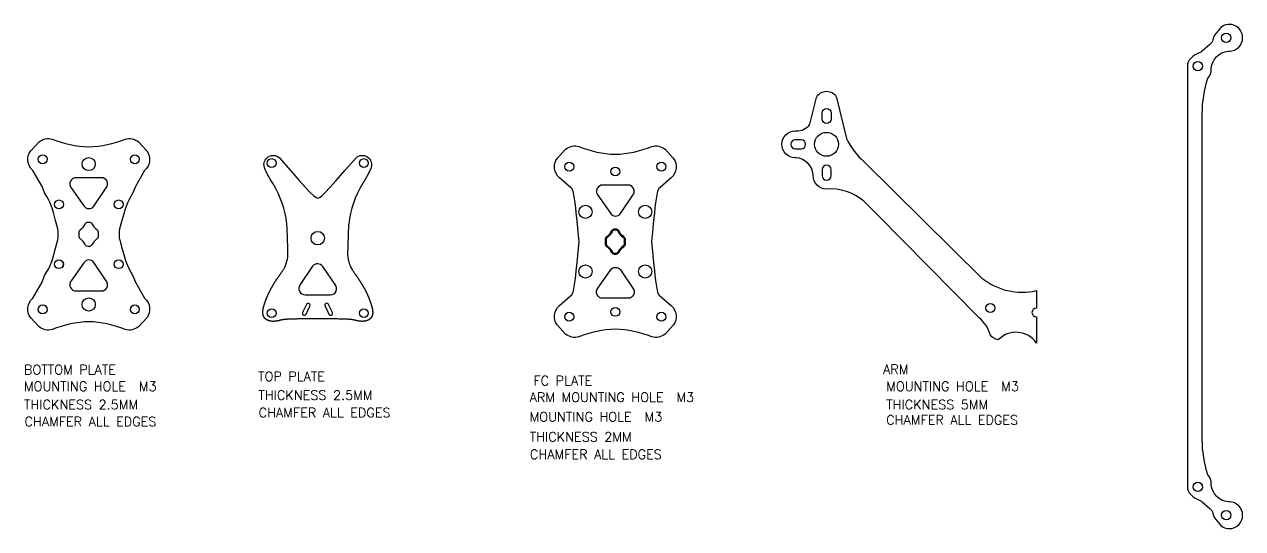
# Model space of a CAD drawing. Header units: millimetres. Extents: x 1594 to 2002, y 1365 to 1792.
# Drawn here: x 1593.9 to 2001.6, y 1364.7 to 1533.6 of the extents above; entities that cross this region are included whole.
import ezdxf

# ---------------------------------------------------------------- set-up
doc = ezdxf.new("R2010")
doc.units = ezdxf.units.MM
doc.layers.add('$0$A-FLOR-FURN', color=9, linetype='Continuous', true_color=0x808080)
doc.layers.add('A-WALL-EXTR', color=3, linetype='Continuous', true_color=0x00ff00)
doc.layers.add('AM_0', color=7, linetype='Continuous', lineweight=50)
doc.layers.add('BRPOINT', color=7, linetype='Continuous', lineweight=50, true_color=0x0000c2)
doc.styles.add('textstyle796', font='ROMANS__.TTF')
doc.styles.add('textstyle797', font='ROMANS__.TTF')
doc.styles.add('textstyle798', font='ROMANS__.TTF')
doc.styles.add('textstyle799', font='ROMANS__.TTF')
doc.styles.add('textstyle800', font='ROMANS__.TTF')
doc.styles.add('textstyle801', font='ROMANS__.TTF')
doc.styles.add('textstyle802', font='ROMANS__.TTF')
doc.styles.add('textstyle803', font='ROMANS__.TTF')
doc.styles.add('textstyle804', font='ROMANS__.TTF')
doc.styles.add('textstyle805', font='ROMANS__.TTF')
doc.styles.add('textstyle806', font='ROMANS__.TTF')
doc.styles.add('textstyle807', font='ROMANS__.TTF')
doc.styles.add('textstyle808', font='ROMANS__.TTF')
doc.styles.add('textstyle809', font='ROMANS__.TTF')
doc.styles.add('textstyle810', font='ROMANS__.TTF')
doc.styles.add('textstyle811', font='ROMANS__.TTF')

msp = doc.modelspace()

# ---------------------------------------------------------------- linework, layer by layer
at = {"layer": '$0$A-FLOR-FURN', "color": 4}
for points in [[(1611.25, 1482.23, 0.626781), (1609.6, 1478.83), (1613.81, 1472.82, 0.512548), (1617.22, 1472.66), (1621.34, 1478.83, 0.626781), (1619.7, 1482.23)], [(1619.7, 1444.3, 0.626781), (1621.34, 1447.71), (1617.22, 1453.88, 0.512548), (1613.81, 1453.72), (1609.6, 1447.71, 0.626781), (1611.25, 1444.3)]]:
    msp.add_lwpolyline(points, format="xyb", close=True, dxfattribs=at)
at = {"layer": '$0$A-FLOR-FURN', "color": 2}
for points in [[(1795.92, 1479.77), (1787.48, 1479.77, 0.626781), (1785.83, 1476.37), (1790.04, 1470.35, 0.512548), (1793.44, 1470.2), (1797.57, 1476.37, 0.626781)], [(1795.92, 1441.84), (1787.48, 1441.84, -0.626781), (1785.83, 1445.24), (1790.04, 1451.26, -0.512548), (1793.44, 1451.41), (1797.57, 1445.24, -0.626781)]]:
    msp.add_lwpolyline(points, format="xyb", close=True, dxfattribs=at)
at = {"layer": '$0$A-FLOR-FURN', "color": 1}
msp.add_lwpolyline([(1687.89, 1443.03), (1696.34, 1443.03, 0.626781), (1697.99, 1446.43), (1693.78, 1452.44, 0.512548), (1690.37, 1452.6), (1686.25, 1446.43, 0.626781)], format="xyb", close=True, dxfattribs=at)
at = {"layer": '$0$A-FLOR-FURN', "color": 4}
for centre in [(1600.06, 1488.4), (1630.89, 1488.4), (1600.06, 1438.13), (1630.89, 1438.13)]:
    msp.add_circle(centre, 1.48, dxfattribs=at)
at = {"layer": '$0$A-FLOR-FURN', "color": 2}
for centre in [(1776.29, 1485.94), (1791.69, 1484.32), (1807.12, 1485.94), (1776.29, 1435.67), (1791.69, 1437.29), (1807.12, 1435.67)]:
    msp.add_circle(centre, 1.48, dxfattribs=at)
at = {"layer": '$0$A-FLOR-FURN', "color": 1}
for centre in [(1676.7, 1436.86), (1707.53, 1436.86)]:
    msp.add_circle(centre, 1.48, dxfattribs=at)
at = {"color": 1}
for points in [[(1983.14, 1449.14), (1983.14, 1378.7, 0.199749), (1984.17, 1376.21), (1984.52, 1375.86, 0.111279), (1987.13, 1374.23, -0.092789), (1988.09, 1373.67), (1990.69, 1371.44, -0.157911), (1991.65, 1369.87, 0.145288), (1993.31, 1367, -0.061484), (1993.78, 1366.43, 0.248029), (1996.82, 1364.7), (1997.14, 1364.7, 0.414214), (2001.64, 1369.2, 0.414214), (1997.14, 1373.7), (1996.82, 1373.7, -0.362435), (1991.14, 1379.35), (1991.14, 1379.7, 0.197675), (1989.99, 1382.7, -0.077473), (1988.14, 1394.57), (1988.14, 1449.14), (1988.14, 1503.72, -0.077473), (1989.99, 1515.59, 0.197675), (1991.14, 1518.59), (1991.14, 1518.94, -0.362435), (1996.82, 1524.59), (1997.14, 1524.59, 0.414214), (2001.64, 1529.09, 0.414214), (1997.14, 1533.59), (1996.82, 1533.59, 0.248029), (1993.78, 1531.86, -0.061484), (1993.31, 1531.29, 0.145288), (1991.65, 1528.42, -0.157911), (1990.69, 1526.84), (1988.09, 1524.62, -0.092789), (1987.13, 1524.06, 0.111279), (1984.52, 1522.43), (1984.17, 1522.08, 0.199749), (1983.14, 1519.59)], [(1701.2, 1484.62), (1704.93, 1488.92, -0.752153), (1710, 1485.7, -0.00225), (1709.98, 1485.64, -0.002037), (1709.96, 1485.59, -0.002084), (1709.94, 1485.53, -0.001882), (1709.92, 1485.47, -0.001928), (1709.9, 1485.41, -0.001738), (1709.87, 1485.34, -0.001782), (1709.84, 1485.28, -0.001604), (1709.82, 1485.22, -0.001647), (1709.79, 1485.15, -0.00148), (1709.76, 1485.08, -0.001521), (1709.73, 1485.01, -0.001366), (1709.7, 1484.94, -0.001404), (1709.67, 1484.87, -0.001261), (1709.63, 1484.79, -0.001297), (1709.6, 1484.71, -0.001164), (1709.56, 1484.63, -0.001198), (1709.52, 1484.55, -0.001075), (1709.48, 1484.47, -0.001107), (1709.44, 1484.39, -0.000994), (1709.4, 1484.3, -0.001024), (1709.35, 1484.21, -0.000919), (1709.31, 1484.12, -0.000947), (1709.26, 1484.03, -0.000851), (1709.21, 1483.93, -0.000876), (1709.17, 1483.84, -0.000788), (1709.11, 1483.74, -0.000812), (1709.06, 1483.64, -0.00073), (1709.01, 1483.53, -0.000753), (1708.95, 1483.43, -0.000678), (1708.89, 1483.32, -0.000698), (1708.84, 1483.21, -0.000629), (1708.77, 1483.1, -0.000648), (1708.71, 1482.98, -0.000584), (1708.65, 1482.86, -0.000602), (1708.59, 1482.75, -0.000543), (1708.52, 1482.62, -0.00056), (1708.45, 1482.5, -0.000506), (1708.38, 1482.37, -0.000521), (1708.31, 1482.24, -0.000471), (1708.23, 1482.11, -0.000485), (1708.16, 1481.98, -0.000439), (1708.08, 1481.84, -0.000452), (1708, 1481.7, -0.000409), (1707.92, 1481.55, -0.000421), (1707.83, 1481.41, -0.000382), (1707.75, 1481.26, -0.000393), (1707.66, 1481.11, -0.000357), (1707.57, 1480.96, -0.000367), (1707.48, 1480.8, -0.000333), (1707.39, 1480.64, -0.000343), (1707.29, 1480.48, -0.000312), (1707.19, 1480.31, -0.000321), (1707.1, 1480.15, 0.112862), (1702.47, 1466.74, 0.001027), (1702.44, 1466.33, 0.005074), (1702.33, 1464.54, 0.003343), (1702.32, 1464.2, 0.00174), (1702.17, 1459.69, 0.002542), (1702.1, 1457.06, 0.131032), (1703.58, 1451.46, -0.000531), (1703.82, 1451.12, -0.000615), (1704.03, 1450.83, -0.000633), (1704.23, 1450.55, -0.000687), (1704.41, 1450.29, -0.000739), (1704.57, 1450.05, -0.000716), (1704.73, 1449.82, -0.000827), (1704.87, 1449.63, -0.000658), (1705.01, 1449.42, -0.000819), (1705.12, 1449.25, -0.000507), (1705.25, 1449.07, -0.000599), (1705.35, 1448.91, -0.000427), (1705.46, 1448.75, -0.000508), (1705.56, 1448.6, -0.000516), (1705.66, 1448.46, -0.000533), (1705.75, 1448.31, -0.000586), (1705.84, 1448.18, -0.000583), (1705.93, 1448.04, -0.000623), (1706.01, 1447.91, -0.000627), (1706.1, 1447.78, -0.000648), (1706.18, 1447.66, -0.000663), (1706.25, 1447.54, -0.000657), (1706.33, 1447.42, -0.000685), (1706.4, 1447.31, -0.000645), (1706.47, 1447.19, -0.000683), (1706.54, 1447.09, -0.000616), (1706.61, 1446.98, -0.000642), (1706.67, 1446.87, -0.000602), (1706.74, 1446.76, -0.000624), (1706.8, 1446.66, -0.000627), (1706.87, 1446.56, -0.000634), (1706.93, 1446.45, -0.000646), (1706.99, 1446.35, -0.000648), (1707.05, 1446.25, -0.00066), (1707.11, 1446.15, -0.000662), (1707.16, 1446.06, -0.000673), (1707.22, 1445.96, -0.000677), (1707.28, 1445.86, -0.000687), (1707.33, 1445.77, -0.000691), (1707.39, 1445.67, -0.0007), (1707.44, 1445.58, -0.000704), (1707.49, 1445.49, -0.000712), (1707.54, 1445.4, -0.000717), (1707.59, 1445.31, -0.000724), (1707.64, 1445.22, -0.00073), (1707.69, 1445.13, -0.000735), (1707.74, 1445.05, -0.000743), (1707.79, 1444.96, -0.000746), (1707.83, 1444.88, -0.000754), (1707.88, 1444.79, -0.000756), (1707.92, 1444.71, -0.000765), (1707.96, 1444.63, -0.000764), (1708.01, 1444.55, -0.000774), (1708.05, 1444.47, -0.000771), (1708.09, 1444.39, -0.000783), (1708.13, 1444.31, -0.000777), (1708.17, 1444.23, -0.00079), (1708.21, 1444.15, -0.000782), (1708.25, 1444.08, -0.000796), (1708.29, 1444, -0.000785), (1708.32, 1443.93, -0.000801), (1708.36, 1443.85, -0.000786), (1708.39, 1443.78, -0.000804), (1708.43, 1443.71, -0.000785), (1708.46, 1443.63, -0.000804), (1708.5, 1443.56, -0.000781), (1708.53, 1443.49, -0.000803), (1708.56, 1443.42, -0.000776), (1708.6, 1443.35, -0.000799), (1708.63, 1443.29, -0.000767), (1708.66, 1443.22, -0.000793), (1708.69, 1443.15, -0.000756), (1708.72, 1443.08, -0.000784), (1708.75, 1443.02, -0.000742), (1708.78, 1442.95, -0.000772), (1708.8, 1442.89, -0.000725), (1708.83, 1442.82, -0.000757), (1708.86, 1442.76, -0.000704), (1708.89, 1442.7, -0.000739), (1708.91, 1442.64, -0.00068), (1708.94, 1442.57, -0.000718), (1708.96, 1442.51, -0.000653), (1708.99, 1442.45, -0.000693), (1709.01, 1442.39, -0.000622), (1709.04, 1442.33, -0.000665), (1709.06, 1442.27, -0.000587), (1709.09, 1442.21, -0.000632), (1709.11, 1442.15, -0.000548), (1709.13, 1442.09, -0.000595), (1709.16, 1442.04, -0.000508), (1709.18, 1441.98, -0.000552), (1709.2, 1441.92, -0.000471), (1709.22, 1441.87, -0.000515), (1709.24, 1441.81, -0.00044), (1709.27, 1441.75, -0.000482), (1709.29, 1441.7, -0.000404), (1709.31, 1441.64, -0.000447), (1709.33, 1441.59, -0.000365), (1709.35, 1441.53, -0.000409), (1709.37, 1441.48, -0.000323), (1709.39, 1441.42, -0.000369), (1709.41, 1441.37, -0.000279), (1709.43, 1441.32, -0.000327), (1709.45, 1441.27, -0.000233), (1709.47, 1441.21, -0.000276), (1709.49, 1441.16, -0.000191), (1709.51, 1441.11, -0.000212), (1709.52, 1441.06, -0.00018), (1709.54, 1441, -0.000191), (1709.56, 1440.95, -0.000209), (1709.58, 1440.9, -0.000201), (1709.6, 1440.85, -0.00023), (1709.62, 1440.8, -0.000216), (1709.63, 1440.75, -0.000245), (1709.65, 1440.7, -0.000231), (1709.67, 1440.65, -0.000261), (1709.69, 1440.6, -0.000247), (1709.71, 1440.54, -0.000278), (1709.72, 1440.5, -0.000263), (1709.74, 1440.44, -0.000294), (1709.76, 1440.4, -0.000278), (1709.78, 1440.34, -0.000312), (1709.79, 1440.3, -0.000291), (1709.81, 1440.25, -0.000339), (1709.83, 1440.2, -0.000315), (1709.84, 1440.15, -0.000379), (1709.86, 1440.1, -0.000348), (1709.88, 1440.05, -0.000417), (1709.89, 1440, -0.000384), (1709.91, 1439.95, -0.000455), (1709.92, 1439.91, -0.000421), (1709.94, 1439.86, -0.000493), (1709.96, 1439.81, -0.000459), (1709.97, 1439.76, -0.000533), (1709.99, 1439.72, -0.000497), (1710, 1439.67, -0.000573), (1710.02, 1439.62, -0.000537), (1710.03, 1439.57, -0.000615), (1710.05, 1439.53, -0.000578), (1710.06, 1439.48, -0.000657), (1710.08, 1439.43, -0.00062), (1710.09, 1439.39, -0.000701), (1710.1, 1439.34, -0.000663), (1710.12, 1439.29, -0.000746), (1710.13, 1439.25, -0.000707), (1710.15, 1439.2, -0.000792), (1710.16, 1439.16, -0.000753), (1710.17, 1439.11, -0.00084), (1710.19, 1439.07, -0.000799), (1710.2, 1439.02, -0.000889), (1710.21, 1438.98, -0.000847), (1710.22, 1438.93, -0.000939), (1710.23, 1438.89, -0.000897), (1710.25, 1438.84, -0.000991), (1710.26, 1438.8, -0.000948), (1710.27, 1438.75, -0.001044), (1710.28, 1438.71, -0.001), (1710.29, 1438.67, -0.001098), (1710.3, 1438.62, -0.001054), (1710.31, 1438.58, -0.001155), (1710.32, 1438.54, -0.001109), (1710.33, 1438.49, -0.001212), (1710.34, 1438.45, -0.001165), (1710.35, 1438.41, -0.001271), (1710.36, 1438.36, -0.001223), (1710.37, 1438.32, -0.001332), (1710.38, 1438.28, -0.001283), (1710.39, 1438.24, -0.001394), (1710.4, 1438.19, -0.001344), (1710.4, 1438.15, -0.001458), (1710.41, 1438.11, -0.001407), (1710.42, 1438.07, -0.001523), (1710.43, 1438.03, -0.001471), (1710.43, 1437.98, -0.00159), (1710.44, 1437.94, -0.001537), (1710.45, 1437.9, -0.001658), (1710.45, 1437.86, -0.001604), (1710.46, 1437.82, -0.001727), (1710.46, 1437.78, -0.001673), (1710.47, 1437.74, -0.001798), (1710.47, 1437.7, -0.001743), (1710.48, 1437.66, -0.00187), (1710.48, 1437.62, -0.001814), (1710.48, 1437.58, -0.001943), (1710.49, 1437.54, -0.001887), (1710.49, 1437.5, -0.002017), (1710.49, 1437.46, -0.00196), (1710.5, 1437.42, -0.002092), (1710.5, 1437.38, -0.002035), (1710.5, 1437.34, -0.002168), (1710.5, 1437.3, -0.00211), (1710.5, 1437.26, -0.002244), (1710.5, 1437.23, -0.002185), (1710.51, 1437.19, -0.00232), (1710.51, 1437.15, -0.002261), (1710.51, 1437.11, -0.002396), (1710.5, 1437.07, -0.002337), (1710.5, 1437.03, -0.002471), (1710.5, 1437, -0.002413), (1710.5, 1436.96, -0.002546), (1710.5, 1436.92, -0.002488), (1710.5, 1436.88, -0.00262), (1710.49, 1436.85, -0.002562), (1710.49, 1436.81, -0.002692), (1710.49, 1436.77, -0.002635), (1710.48, 1436.74, -0.002763), (1710.48, 1436.7, -0.002707), (1710.47, 1436.66, -0.002831), (1710.47, 1436.63, -0.002776), (1710.46, 1436.59, -0.002896), (1710.46, 1436.56, -0.002843), (1710.45, 1436.52, -0.002959), (1710.45, 1436.48, -0.002907), (1710.44, 1436.45, -0.003017), (1710.43, 1436.41, -0.002968), (1710.42, 1436.38, -0.003072), (1710.42, 1436.34, -0.003024), (1710.41, 1436.31, -0.003123), (1710.4, 1436.27, -0.003075), (1710.39, 1436.24, -0.003171), (1710.38, 1436.2, -0.003125), (1710.37, 1436.17, -0.003218), (1710.36, 1436.13, -0.003173), (1710.35, 1436.1, -0.003261), (1710.33, 1436.06, -0.003218), (1710.32, 1436.03, -0.003298), (1710.31, 1436, -0.003257), (1710.3, 1435.96, -0.00333), (1710.28, 1435.93, -0.003292), (1710.27, 1435.9, -0.003357), (1710.25, 1435.86, -0.003322), (1710.24, 1435.83, -0.003378), (1710.22, 1435.8, -0.003343), (1710.21, 1435.76, -0.003396), (1710.19, 1435.73, -0.003353), (1710.17, 1435.7, -0.003425), (1710.16, 1435.67, -0.003379), (1710.14, 1435.63, -0.003472), (1710.12, 1435.6, -0.003417), (1710.1, 1435.57, -0.003513), (1710.08, 1435.54, -0.003456), (1710.06, 1435.51, -0.003548), (1710.04, 1435.48, -0.003492), (1710.02, 1435.44, -0.00358), (1710, 1435.41, -0.003526), (1709.98, 1435.38, -0.003609), (1709.96, 1435.35, -0.003556), (1709.93, 1435.32, -0.003634), (1709.91, 1435.29, -0.003582), (1709.89, 1435.26, -0.003657), (1709.86, 1435.23, -0.003602), (1709.84, 1435.2, -0.00368), (1709.81, 1435.17, -0.003626), (1709.79, 1435.14, -0.003706), (1709.76, 1435.12, -0.00365), (1709.73, 1435.09, -0.003727), (1709.71, 1435.06, -0.003672), (1709.68, 1435.03, -0.003742), (1709.65, 1435, -0.00369), (1709.62, 1434.98, -0.003753), (1709.59, 1434.95, -0.003703), (1709.56, 1434.92, -0.003759), (1709.53, 1434.9, -0.003712), (1709.5, 1434.87, -0.00376), (1709.47, 1434.84, -0.003715), (1709.43, 1434.82, -0.003757), (1709.4, 1434.79, -0.003714), (1709.37, 1434.77, -0.003748), (1709.33, 1434.74, -0.003709), (1709.3, 1434.72, -0.003734), (1709.26, 1434.7, -0.003698), (1709.22, 1434.67, -0.003716), (1709.19, 1434.65, -0.003682), (1709.15, 1434.63, -0.003692), (1709.11, 1434.61, -0.003661), (1709.07, 1434.58, -0.003664), (1709.03, 1434.56, -0.003636), (1708.99, 1434.54, -0.003631), (1708.95, 1434.52, -0.003606), (1708.91, 1434.5, -0.003594), (1708.87, 1434.48, -0.003571), (1708.83, 1434.46, -0.003552), (1708.79, 1434.44, -0.003533), (1708.74, 1434.42, -0.003507), (1708.7, 1434.41, -0.00349), (1708.65, 1434.39, -0.003458), (1708.61, 1434.37, -0.003444), (1708.56, 1434.36, -0.003407), (1708.51, 1434.34, -0.003395), (1708.47, 1434.32, -0.003352), (1708.42, 1434.31, -0.003342), (1708.37, 1434.3, -0.003295), (1708.32, 1434.28, -0.003287), (1708.27, 1434.27, -0.003236), (1708.22, 1434.26, -0.00323), (1708.17, 1434.24, -0.003174), (1708.12, 1434.23, -0.00317), (1708.06, 1434.22, -0.003112), (1708.01, 1434.21, -0.003109), (1707.95, 1434.2, -0.003048), (1707.9, 1434.19, -0.003047), (1707.84, 1434.18, -0.002983), (1707.79, 1434.17, -0.002983), (1707.73, 1434.16, -0.002917), (1707.67, 1434.16, -0.002919), (1707.61, 1434.15, -0.002852), (1707.55, 1434.14, -0.002854), (1707.5, 1434.14, -0.002786), (1707.43, 1434.13, -0.002789), (1707.37, 1434.13, -0.00272), (1707.31, 1434.13, -0.002724), (1707.25, 1434.12, -0.002654), (1707.18, 1434.12, -0.002659), (1707.12, 1434.12, -0.002589), (1707.06, 1434.12, -0.002595), (1706.99, 1434.12, -0.002524), (1706.92, 1434.12, -0.002531), (1706.86, 1434.12, -0.002461), (1706.79, 1434.12, -0.002468), (1706.72, 1434.12, -0.002398), (1706.65, 1434.13, -0.002405), (1706.58, 1434.13, -0.002336), (1706.51, 1434.14, -0.002344), (1706.44, 1434.14, -0.002275), (1706.36, 1434.15, -0.002283), (1706.29, 1434.15, -0.002216), (1706.22, 1434.16, -0.002224), (1706.14, 1434.17, -0.002158), (1706.07, 1434.18, -0.002166), (1705.99, 1434.19, -0.0021), (1705.91, 1434.2, -0.002109), (1705.83, 1434.21, -0.002045), (1705.75, 1434.22, -0.002053), (1705.67, 1434.24, -0.00199), (1705.59, 1434.25, -0.001999), (1705.51, 1434.27, -0.001938), (1705.43, 1434.28, -0.001946), (1705.35, 1434.3, -0.001886), (1705.26, 1434.31, -0.001894), (1705.18, 1434.33, -0.001836), (1705.09, 1434.35, -0.001844), (1705.01, 1434.37, -0.001787), (1704.92, 1434.39, -0.001795), (1704.83, 1434.41, -0.00174), (1704.72, 1434.44, -0.002775), (1704.65, 1434.46, -0.000666), (1704.61, 1434.47, -0.000213), (1704.47, 1434.51, -0.001232), (1704.38, 1434.53, 0.00089), (1704.28, 1434.56, 0.008965), (1704.2, 1434.58, 0.005071), (1704.05, 1434.61, 0.008764), (1703.91, 1434.64, 0.006398), (1703.73, 1434.67, 0.005822), (1703.53, 1434.7, 0.005293), (1703.3, 1434.72, 0.003892), (1703, 1434.75, 0.003912), (1702.7, 1434.77, 0.002697), (1702.3, 1434.8, 0.002825), (1701.91, 1434.82, 0.001935), (1701.38, 1434.85, 0.002087), (1700.89, 1434.87, 0.001401), (1700.2, 1434.89, 0.001584), (1699.59, 1434.9, 0.000937), (1698.74, 1434.92, 0.001075), (1697.99, 1434.93, 0.000608), (1696.99, 1434.94, 0.000742), (1696.16, 1434.95, 0.000499), (1695.1, 1434.96, 0.000571), (1694.18, 1434.96, 0.000471), (1693.12, 1434.97, 0.000492), (1692.11, 1434.97, 0.000492), (1691.1, 1434.97, 0.000471), (1690.05, 1434.96, 0.000571), (1689.12, 1434.96, 0.000499), (1688.06, 1434.95, 0.000742), (1687.24, 1434.94, 0.000608), (1686.23, 1434.93, 0.001075), (1685.49, 1434.92, 0.000937), (1684.63, 1434.9, 0.001584), (1684.02, 1434.89, 0.001401), (1683.33, 1434.87, 0.002087), (1682.84, 1434.85, 0.001935), (1682.31, 1434.82, 0.002825), (1681.92, 1434.8, 0.002697), (1681.52, 1434.77, 0.003912), (1681.22, 1434.75, 0.003892), (1680.92, 1434.72, 0.005293), (1680.7, 1434.7, 0.005822), (1680.49, 1434.67, 0.006398), (1680.31, 1434.64, 0.008764), (1680.17, 1434.61, 0.005071), (1680.02, 1434.58, 0.008966), (1679.94, 1434.56, 0.00089), (1679.84, 1434.53, -0.001232), (1679.75, 1434.51, -0.000213), (1679.61, 1434.47, -0.000666), (1679.57, 1434.46, -0.002775), (1679.5, 1434.44, -0.00174), (1679.39, 1434.41, -0.001795), (1679.3, 1434.39, -0.001787), (1679.21, 1434.37, -0.001844), (1679.13, 1434.35, -0.001836), (1679.04, 1434.33, -0.001894), (1678.96, 1434.31, -0.001886), (1678.87, 1434.3, -0.001946), (1678.79, 1434.28, -0.001938), (1678.71, 1434.27, -0.001999), (1678.63, 1434.25, -0.001991), (1678.55, 1434.24, -0.002053), (1678.47, 1434.22, -0.002045), (1678.39, 1434.21, -0.002109), (1678.31, 1434.2, -0.002101), (1678.23, 1434.19, -0.002166), (1678.16, 1434.18, -0.002158), (1678.08, 1434.17, -0.002224), (1678.01, 1434.16, -0.002216), (1677.93, 1434.15, -0.002283), (1677.86, 1434.15, -0.002275), (1677.78, 1434.14, -0.002344), (1677.71, 1434.14, -0.002336), (1677.64, 1434.13, -0.002405), (1677.57, 1434.13, -0.002398), (1677.5, 1434.12, -0.002468), (1677.43, 1434.12, -0.002461), (1677.37, 1434.12, -0.002531), (1677.3, 1434.12, -0.002524), (1677.23, 1434.12, -0.002595), (1677.17, 1434.12, -0.002589), (1677.1, 1434.12, -0.002659), (1677.04, 1434.12, -0.002654), (1676.97, 1434.12, -0.002724), (1676.91, 1434.13, -0.00272), (1676.85, 1434.13, -0.002789), (1676.79, 1434.13, -0.002786), (1676.73, 1434.14, -0.002854), (1676.67, 1434.14, -0.002852), (1676.61, 1434.15, -0.002919), (1676.55, 1434.16, -0.002917), (1676.49, 1434.16, -0.002984), (1676.43, 1434.17, -0.002983), (1676.38, 1434.18, -0.003047), (1676.32, 1434.19, -0.003048), (1676.27, 1434.2, -0.003109), (1676.21, 1434.21, -0.003112), (1676.16, 1434.22, -0.003171), (1676.11, 1434.23, -0.003174), (1676.05, 1434.24, -0.00323), (1676, 1434.26, -0.003236), (1675.95, 1434.27, -0.003287), (1675.9, 1434.28, -0.003295), (1675.85, 1434.3, -0.003342), (1675.8, 1434.31, -0.003352), (1675.75, 1434.32, -0.003395), (1675.71, 1434.34, -0.003407), (1675.66, 1434.36, -0.003444), (1675.61, 1434.37, -0.003459), (1675.57, 1434.39, -0.00349), (1675.52, 1434.41, -0.003507), (1675.48, 1434.42, -0.003533), (1675.44, 1434.44, -0.003552), (1675.39, 1434.46, -0.003571), (1675.35, 1434.48, -0.003594), (1675.31, 1434.5, -0.003606), (1675.27, 1434.52, -0.003631), (1675.23, 1434.54, -0.003636), (1675.19, 1434.56, -0.003664), (1675.15, 1434.58, -0.003661), (1675.11, 1434.61, -0.003692), (1675.07, 1434.63, -0.003682), (1675.03, 1434.65, -0.003716), (1675, 1434.67, -0.003698), (1674.96, 1434.7, -0.003734), (1674.93, 1434.72, -0.003709), (1674.89, 1434.74, -0.003748), (1674.86, 1434.77, -0.003714), (1674.82, 1434.79, -0.003757), (1674.79, 1434.82, -0.003715), (1674.76, 1434.84, -0.00376), (1674.72, 1434.87, -0.003711), (1674.69, 1434.9, -0.003759), (1674.66, 1434.92, -0.003703), (1674.63, 1434.95, -0.003753), (1674.6, 1434.98, -0.00369), (1674.57, 1435, -0.003742), (1674.54, 1435.03, -0.003672), (1674.52, 1435.06, -0.003727), (1674.49, 1435.09, -0.00365), (1674.46, 1435.12, -0.003706), (1674.43, 1435.14, -0.003625), (1674.41, 1435.17, -0.00368), (1674.38, 1435.2, -0.003602), (1674.36, 1435.23, -0.003656), (1674.33, 1435.26, -0.003582), (1674.31, 1435.29, -0.003634), (1674.29, 1435.32, -0.003556), (1674.26, 1435.35, -0.003609), (1674.24, 1435.38, -0.003525), (1674.22, 1435.41, -0.00358), (1674.2, 1435.44, -0.003492), (1674.18, 1435.48, -0.003548), (1674.16, 1435.51, -0.003456), (1674.14, 1435.54, -0.003513), (1674.12, 1435.57, -0.003417), (1674.1, 1435.6, -0.003472), (1674.08, 1435.63, -0.003379), (1674.06, 1435.67, -0.003425), (1674.05, 1435.7, -0.003353), (1674.03, 1435.73, -0.003396), (1674.01, 1435.76, -0.003343), (1674, 1435.8, -0.003378), (1673.98, 1435.83, -0.003322), (1673.97, 1435.86, -0.003357), (1673.95, 1435.9, -0.003292), (1673.94, 1435.93, -0.00333), (1673.93, 1435.96, -0.003257), (1673.91, 1436, -0.003298), (1673.9, 1436.03, -0.003218), (1673.89, 1436.06, -0.003261), (1673.88, 1436.1, -0.003173), (1673.86, 1436.13, -0.003218), (1673.85, 1436.17, -0.003125), (1673.84, 1436.2, -0.003171), (1673.83, 1436.24, -0.003075), (1673.82, 1436.27, -0.003123), (1673.81, 1436.31, -0.003024), (1673.81, 1436.34, -0.003072), (1673.8, 1436.38, -0.002968), (1673.79, 1436.41, -0.003017), (1673.78, 1436.45, -0.002907), (1673.78, 1436.48, -0.002959), (1673.77, 1436.52, -0.002843), (1673.76, 1436.56, -0.002896), (1673.76, 1436.59, -0.002776), (1673.75, 1436.63, -0.002831), (1673.75, 1436.66, -0.002707), (1673.74, 1436.7, -0.002763), (1673.74, 1436.74, -0.002635), (1673.73, 1436.77, -0.002692), (1673.73, 1436.81, -0.002562), (1673.73, 1436.85, -0.00262), (1673.72, 1436.88, -0.002488), (1673.72, 1436.92, -0.002546), (1673.72, 1436.96, -0.002413), (1673.72, 1437, -0.002471), (1673.72, 1437.03, -0.002337), (1673.72, 1437.07, -0.002396), (1673.72, 1437.11, -0.002261), (1673.72, 1437.15, -0.00232), (1673.72, 1437.19, -0.002185), (1673.72, 1437.23, -0.002244), (1673.72, 1437.26, -0.00211), (1673.72, 1437.3, -0.002168), (1673.72, 1437.34, -0.002035), (1673.72, 1437.38, -0.002092), (1673.72, 1437.42, -0.00196), (1673.73, 1437.46, -0.002017), (1673.73, 1437.5, -0.001887), (1673.73, 1437.54, -0.001943), (1673.74, 1437.58, -0.001814), (1673.74, 1437.62, -0.00187), (1673.74, 1437.66, -0.001743), (1673.75, 1437.7, -0.001798), (1673.75, 1437.74, -0.001673), (1673.76, 1437.78, -0.001727), (1673.76, 1437.82, -0.001604), (1673.77, 1437.86, -0.001658), (1673.78, 1437.9, -0.001537), (1673.78, 1437.94, -0.00159), (1673.79, 1437.98, -0.001471), (1673.8, 1438.03, -0.001523), (1673.8, 1438.07, -0.001407), (1673.81, 1438.11, -0.001458), (1673.82, 1438.15, -0.001344), (1673.83, 1438.19, -0.001394), (1673.83, 1438.24, -0.001283), (1673.84, 1438.28, -0.001332), (1673.85, 1438.32, -0.001223), (1673.86, 1438.36, -0.001271), (1673.87, 1438.41, -0.001165), (1673.88, 1438.45, -0.001212), (1673.89, 1438.49, -0.001109), (1673.9, 1438.54, -0.001155), (1673.91, 1438.58, -0.001054), (1673.92, 1438.62, -0.001098), (1673.93, 1438.67, -0.001), (1673.94, 1438.71, -0.001044), (1673.95, 1438.75, -0.000948), (1673.96, 1438.8, -0.000991), (1673.97, 1438.84, -0.000897), (1673.99, 1438.89, -0.000939), (1674, 1438.93, -0.000847), (1674.01, 1438.98, -0.000889), (1674.02, 1439.02, -0.000799), (1674.04, 1439.07, -0.00084), (1674.05, 1439.11, -0.000753), (1674.06, 1439.16, -0.000792), (1674.08, 1439.2, -0.000707), (1674.09, 1439.25, -0.000746), (1674.1, 1439.29, -0.000663), (1674.12, 1439.34, -0.000701), (1674.13, 1439.39, -0.00062), (1674.14, 1439.43, -0.000657), (1674.16, 1439.48, -0.000578), (1674.17, 1439.53, -0.000615), (1674.19, 1439.57, -0.000537), (1674.2, 1439.62, -0.000573), (1674.22, 1439.67, -0.000497), (1674.23, 1439.72, -0.000533), (1674.25, 1439.76, -0.000459), (1674.27, 1439.81, -0.000493), (1674.28, 1439.86, -0.000421), (1674.3, 1439.91, -0.000455), (1674.31, 1439.95, -0.000384), (1674.33, 1440, -0.000417), (1674.34, 1440.05, -0.000348), (1674.36, 1440.1, -0.000379), (1674.38, 1440.15, -0.000315), (1674.4, 1440.2, -0.000339), (1674.41, 1440.25, -0.000291), (1674.43, 1440.3, -0.000312), (1674.45, 1440.34, -0.000278), (1674.46, 1440.4, -0.000294), (1674.48, 1440.44, -0.000263), (1674.5, 1440.5, -0.000278), (1674.51, 1440.54, -0.000247), (1674.53, 1440.6, -0.000261), (1674.55, 1440.65, -0.000231), (1674.57, 1440.7, -0.000245), (1674.59, 1440.75, -0.000216), (1674.61, 1440.8, -0.00023), (1674.62, 1440.85, -0.000201), (1674.64, 1440.9, -0.000209), (1674.66, 1440.95, -0.000191), (1674.68, 1441, -0.00018), (1674.7, 1441.06, -0.000212), (1674.72, 1441.11, -0.000191), (1674.74, 1441.16, -0.000276), (1674.75, 1441.21, -0.000233), (1674.77, 1441.27, -0.000327), (1674.79, 1441.32, -0.000279), (1674.81, 1441.37, -0.000369), (1674.83, 1441.42, -0.000323), (1674.85, 1441.48, -0.000409), (1674.87, 1441.53, -0.000365), (1674.89, 1441.59, -0.000447), (1674.91, 1441.64, -0.000404), (1674.94, 1441.7, -0.000482), (1674.96, 1441.75, -0.00044), (1674.98, 1441.81, -0.000515), (1675, 1441.87, -0.000471), (1675.02, 1441.92, -0.000552), (1675.04, 1441.98, -0.000508), (1675.07, 1442.04, -0.000595), (1675.09, 1442.09, -0.000548), (1675.11, 1442.15, -0.000632), (1675.13, 1442.21, -0.000587), (1675.16, 1442.27, -0.000665), (1675.18, 1442.33, -0.000622), (1675.21, 1442.39, -0.000693), (1675.23, 1442.45, -0.000653), (1675.26, 1442.51, -0.000718), (1675.28, 1442.57, -0.00068), (1675.31, 1442.64, -0.000739), (1675.33, 1442.7, -0.000704), (1675.36, 1442.76, -0.000757), (1675.39, 1442.82, -0.000725), (1675.42, 1442.89, -0.000772), (1675.44, 1442.95, -0.000742), (1675.47, 1443.02, -0.000784), (1675.5, 1443.08, -0.000756), (1675.53, 1443.15, -0.000793), (1675.56, 1443.22, -0.000767), (1675.59, 1443.29, -0.000799), (1675.63, 1443.35, -0.000776), (1675.66, 1443.42, -0.000803), (1675.69, 1443.49, -0.000781), (1675.72, 1443.56, -0.000804), (1675.76, 1443.63, -0.000785), (1675.79, 1443.71, -0.000804), (1675.83, 1443.78, -0.000786), (1675.86, 1443.85, -0.000801), (1675.9, 1443.93, -0.000785), (1675.94, 1444, -0.000796), (1675.97, 1444.08, -0.000782), (1676.01, 1444.15, -0.00079), (1676.05, 1444.23, -0.000777), (1676.09, 1444.31, -0.000783), (1676.13, 1444.39, -0.000771), (1676.17, 1444.47, -0.000774), (1676.21, 1444.55, -0.000764), (1676.26, 1444.63, -0.000765), (1676.3, 1444.71, -0.000756), (1676.35, 1444.79, -0.000754), (1676.39, 1444.88, -0.000746), (1676.44, 1444.96, -0.000743), (1676.48, 1445.05, -0.000735), (1676.53, 1445.13, -0.00073), (1676.58, 1445.22, -0.000724), (1676.63, 1445.31, -0.000717), (1676.68, 1445.4, -0.000712), (1676.73, 1445.49, -0.000704), (1676.78, 1445.58, -0.0007), (1676.84, 1445.67, -0.000691), (1676.89, 1445.77, -0.000687), (1676.94, 1445.86, -0.000677), (1677, 1445.96, -0.000673), (1677.06, 1446.06, -0.000662), (1677.12, 1446.15, -0.00066), (1677.17, 1446.25, -0.000648), (1677.23, 1446.35, -0.000646), (1677.29, 1446.45, -0.000634), (1677.36, 1446.56, -0.000627), (1677.42, 1446.66, -0.000624), (1677.48, 1446.76, -0.000602), (1677.55, 1446.87, -0.000642), (1677.61, 1446.98, -0.000616), (1677.68, 1447.09, -0.000683), (1677.75, 1447.19, -0.000645), (1677.82, 1447.31, -0.000685), (1677.89, 1447.42, -0.000657), (1677.97, 1447.54, -0.000663), (1678.05, 1447.66, -0.000648), (1678.12, 1447.78, -0.000627), (1678.21, 1447.91, -0.000623), (1678.29, 1448.04, -0.000583), (1678.38, 1448.18, -0.000586), (1678.47, 1448.31, -0.000533), (1678.57, 1448.46, -0.000516), (1678.66, 1448.6, -0.000508), (1678.76, 1448.75, -0.000427), (1678.87, 1448.91, -0.000599), (1678.98, 1449.07, -0.000507), (1679.1, 1449.25, -0.000819), (1679.21, 1449.42, -0.000658), (1679.35, 1449.63, -0.000827), (1679.49, 1449.82, -0.000716), (1679.65, 1450.05, -0.000739), (1679.82, 1450.29, -0.000687), (1679.99, 1450.55, -0.000633), (1680.2, 1450.83, -0.000615), (1680.4, 1451.12, -0.000531), (1680.64, 1451.46, -0.000211), (1680.74, 1451.59, 0.127564), (1682.14, 1457.06, 0.002542), (1682.07, 1459.69, 0.00174), (1681.92, 1464.2, 0.003343), (1681.91, 1464.54, 0.005074), (1681.81, 1466.33, 0.001027), (1681.78, 1466.74, 0.112862), (1677.15, 1480.15), (1676.31, 1481.55, -0.000409), (1676.22, 1481.7, -0.000452), (1676.14, 1481.84, -0.000439), (1676.07, 1481.98, -0.000485), (1675.99, 1482.11, -0.000471), (1675.92, 1482.24, -0.000521), (1675.84, 1482.37, -0.000506), (1675.77, 1482.5, -0.00056), (1675.71, 1482.62, -0.000543), (1675.64, 1482.75, -0.000602), (1675.57, 1482.86, -0.000584), (1675.51, 1482.98, -0.000648), (1675.45, 1483.1, -0.000629), (1675.38, 1483.21, -0.000698), (1675.33, 1483.32, -0.000678), (1675.27, 1483.43, -0.000753), (1675.21, 1483.53, -0.00073), (1675.16, 1483.64, -0.000812), (1675.11, 1483.74, -0.000788), (1675.06, 1483.84, -0.000876), (1675.01, 1483.93, -0.000851), (1674.96, 1484.03, -0.000947), (1674.91, 1484.12, -0.000919), (1674.87, 1484.21), (1674.75, 1484.49, -0.000807), (1674.72, 1484.55, -0.001198), (1674.68, 1484.63, -0.001164), (1674.65, 1484.71, -0.001297), (1674.61, 1484.79, -0.001261), (1674.58, 1484.87, -0.001404), (1674.54, 1484.94, -0.001366), (1674.51, 1485.01, -0.001521), (1674.48, 1485.08, -0.00148), (1674.45, 1485.15, -0.001647), (1674.42, 1485.22, -0.001604), (1674.4, 1485.28, -0.001782), (1674.37, 1485.34, -0.001738), (1674.35, 1485.41, -0.001928), (1674.32, 1485.47, -0.001882), (1674.3, 1485.53, -0.002084), (1674.28, 1485.59, -0.002037), (1674.26, 1485.64, -0.00225), (1674.24, 1485.7, -0.752153), (1679.31, 1488.92), (1683.03, 1484.62), (1685.9, 1481.35), (1688.05, 1478.97), (1689.59, 1477.32), (1690.65, 1476.29), (1691.34, 1475.72), (1691.79, 1475.48), (1692.12, 1475.43), (1692.44, 1475.48), (1692.89, 1475.72), (1693.58, 1476.29), (1694.64, 1477.32), (1696.18, 1478.97), (1698.33, 1481.35)], [(1687.03, 1437.07, 1), (1688.22, 1436.52), (1689.48, 1439.24, 1), (1688.31, 1439.79)], [(1695.74, 1439.79, 1), (1694.56, 1439.24), (1695.83, 1436.52, 1), (1697.01, 1437.07)]]:
    msp.add_lwpolyline(points, format="xyb", close=True, dxfattribs=at)
at = {"color": 3}
msp.add_lwpolyline([(1857.9, 1483.27, 0.362435), (1852.21, 1488.92), (1851.9, 1488.92, -0.414214), (1847.4, 1493.42, -0.414214), (1851.9, 1497.92), (1852.21, 1497.92, 0.250703), (1856.84, 1500.15), (1859.03, 1509.09, -0.615814), (1865.76, 1509.11), (1869.12, 1495.36, 0.112783), (1875, 1487.59), (1914.34, 1448.62, 0.229373), (1932.62, 1444.41), (1932.62, 1438.55, 1), (1932.62, 1435.6), (1932.62, 1426.86, 0.478702), (1919.86, 1427.91, -0.201027), (1917.22, 1429.54, 0.155944), (1913.48, 1435.27), (1879.33, 1469.88), (1874.88, 1474.38, 0.19561), (1862.4, 1478.42, -0.414214), (1857.9, 1482.92)], format="xyb", close=True, dxfattribs=at)
at = {"color": 4}
msp.add_lwpolyline([(1625.83, 1461.38), (1626.59, 1458.6), (1627.18, 1456.47), (1627.67, 1454.85), (1628.1, 1453.59), (1628.52, 1452.56), (1628.99, 1451.61), (1629.56, 1450.62), (1630.28, 1449.42), (1631.09, 1447.22), (1634.16, 1441.87, -0.404508), (1634.86, 1435.33), (1632.1, 1432.34, -0.250982), (1627.67, 1431.38, 0.091013), (1615.48, 1433.99, 0.091088), (1603.27, 1431.38, -0.250982), (1598.84, 1432.34), (1596.08, 1435.33, -0.404508), (1596.79, 1441.87), (1599.85, 1447.23), (1600.67, 1449.43), (1601.39, 1450.62), (1601.96, 1451.62), (1602.43, 1452.56), (1602.86, 1453.59), (1603.29, 1454.85), (1603.77, 1456.47), (1604.37, 1458.61), (1605.12, 1461.38, 0.087489), (1605.12, 1465.16), (1604.37, 1467.94), (1603.77, 1470.08), (1603.29, 1471.7), (1602.86, 1472.96), (1602.44, 1473.99), (1601.97, 1474.93), (1601.4, 1475.93), (1600.68, 1477.12), (1599.86, 1479.32), (1596.79, 1484.68, -0.404508), (1596.08, 1491.22), (1598.85, 1494.21, -0.250982), (1603.28, 1495.16, 0.091013), (1615.47, 1492.56, 0.091088), (1627.67, 1495.16, -0.250982), (1632.11, 1494.21), (1634.87, 1491.22, -0.404508), (1634.16, 1484.68), (1631.1, 1479.32), (1630.28, 1477.12), (1629.56, 1475.93), (1628.99, 1474.93), (1628.52, 1473.99), (1628.1, 1472.96), (1627.67, 1471.7), (1627.18, 1470.08), (1626.58, 1467.94), (1625.82, 1465.16, 0.087489), (1625.82, 1461.38)], format="xyb", dxfattribs=at)
at = {"color": 2}
msp.add_lwpolyline([(1777.75, 1444.48), (1777.95, 1445.84), (1778.22, 1447.83), (1778.45, 1449.52), (1778.64, 1451.13), (1778.83, 1452.86), (1779.04, 1454.91), (1779.3, 1457.49), (1779.62, 1460.81), (1779.3, 1464.12), (1779.04, 1466.7), (1778.83, 1468.76), (1778.64, 1470.48), (1778.45, 1472.09), (1778.22, 1473.79), (1777.95, 1475.77), (1777.75, 1477.13, 0.181174), (1776.75, 1478.98), (1773.02, 1482.21, -0.404508), (1772.31, 1488.75), (1775.07, 1491.74, -0.250982), (1779.51, 1492.69, 0.091013), (1791.7, 1490.09, 0.091013), (1803.89, 1492.69, -0.250982), (1808.33, 1491.74), (1811.09, 1488.75, -0.404508), (1810.38, 1482.21), (1806.66, 1478.98, 0.181088), (1805.65, 1477.13), (1805.46, 1475.77), (1805.18, 1473.79), (1804.96, 1472.09), (1804.76, 1470.48), (1804.57, 1468.76), (1804.36, 1466.7), (1804.11, 1464.12), (1803.79, 1460.81), (1804.11, 1457.49), (1804.36, 1454.91), (1804.57, 1452.86), (1804.76, 1451.13), (1804.96, 1449.52), (1805.18, 1447.83), (1805.65, 1444.49, 0.181668), (1806.65, 1442.64), (1810.38, 1439.4, -0.404508), (1811.09, 1432.86), (1808.33, 1429.87, -0.250982), (1803.89, 1428.92, 0.091013), (1791.7, 1431.52, 0.091013), (1779.51, 1428.92, -0.250982), (1775.07, 1429.87), (1772.31, 1432.86, -0.404508), (1773.02, 1439.4), (1776.75, 1442.63, 0.181055)], format="xyb", close=True, dxfattribs=at)
at = {"color": 1}
for centre, radius in [((1996.14, 1529.09), 1.55), ((1986.64, 1519.59), 1.55), ((1676.7, 1487.13), 1.48), ((1707.53, 1487.13), 1.48), ((1692.12, 1461.99), 2.26), ((1986.64, 1378.7), 1.55), ((1996.14, 1369.2), 1.55)]:
    msp.add_circle(centre, radius, dxfattribs=at)
at = {"layer": 'A-WALL-EXTR', "color": 3, "flags": 128}
for points in [[(1863.9, 1503.92), (1863.9, 1501.92, -1), (1860.9, 1501.92), (1860.9, 1503.92, -1)], [(1851.9, 1491.92), (1853.9, 1491.92, 1), (1853.9, 1494.92), (1851.9, 1494.92, 1)], [(1863.9, 1482.92), (1863.9, 1484.92, 1), (1860.9, 1484.92), (1860.9, 1482.92, 1)]]:
    msp.add_lwpolyline(points, format="xyb", close=True, dxfattribs=at)
at = {"layer": 'A-WALL-EXTR', "color": 4}
msp.add_lwpolyline([(1615.63, 1459.24, 0.018013), (1615.26, 1459.24, -0.304899), (1614.26, 1459.86, 0.137536), (1612.71, 1461.71, -0.271696), (1612.26, 1462.67, 0.044943), (1612.26, 1463.89, -0.271107), (1612.72, 1464.85, 0.138858), (1614.27, 1466.71, -0.305335), (1615.27, 1467.34, 0.016975), (1615.62, 1467.34, -0.305638), (1616.61, 1466.71, 0.138515), (1618.17, 1464.85, -0.270883), (1618.62, 1463.89, 0.045083), (1618.62, 1462.67, -0.271696), (1618.17, 1461.71, 0.137536), (1616.62, 1459.86, -0.304899)], format="xyb", close=True, dxfattribs=at)
at = {"layer": 'A-WALL-EXTR', "color": 3}
for centre, radius in [((1862.4, 1493.42), 4), ((1917.2, 1438.61), 1.48)]:
    msp.add_circle(centre, radius, dxfattribs=at)
at = {"layer": 'A-WALL-EXTR', "color": 4, "ltscale": 0.05}
for centre in [(1615.46, 1486.79), (1615.46, 1439.75)]:
    msp.add_circle(centre, 2.2, dxfattribs=at)
at = {"layer": 'A-WALL-EXTR', "color": 4}
for centre in [(1605.49, 1473.27), (1605.49, 1473.27), (1625.47, 1473.27), (1625.48, 1473.27), (1605.47, 1453.27), (1605.48, 1453.27), (1625.47, 1453.27), (1625.48, 1453.27)]:
    msp.add_circle(centre, 1.5, dxfattribs=at)
at = {"layer": 'A-WALL-EXTR', "color": 2, "ltscale": 0.05}
for centre in [(1781.71, 1470.8), (1801.7, 1470.8), (1781.7, 1450.8), (1801.7, 1450.8)]:
    msp.add_circle(centre, 2.2, dxfattribs=at)
at = {"layer": 'A-WALL-EXTR', "color": 4}
msp.add_arc((1615.66, 1460.29), 1.05, 267.9361, 335.7617, dxfattribs=at)
at = {"layer": 'AM_0', "color": 2}
msp.add_lwpolyline([(1791.85, 1456.78, 0.304899), (1792.85, 1457.4, -0.304899), (1791.85, 1456.78, 0.018013), (1791.48, 1456.78, -0.304899), (1790.49, 1457.4, 0.137536), (1788.94, 1459.24, -0.271696), (1788.49, 1460.21, 0.044943), (1788.49, 1461.42, -0.271107), (1788.95, 1462.38, 0.138858), (1790.5, 1464.25, -0.305335), (1791.5, 1464.87, 0.016975), (1791.85, 1464.87, -0.305638), (1792.84, 1464.25, 0.138515), (1794.39, 1462.39, -0.270883), (1794.85, 1461.43, 0.045083), (1794.85, 1460.21, -0.271696), (1794.4, 1459.24, 0.137536), (1792.85, 1457.4)], format="xyb", dxfattribs=at)

# ---------------------------------------------------------------- texts
at = {"layer": 'A-WALL-EXTR', "color": 4, "true_color": 0x00ffff, "char_height": 3.15, "width": 1008.3725, "attachment_point": 1}
for s, insert, style in [('BOTTOM PLATE ', (1593.79, 1419.51), 'textstyle798'), ('MOUNTING HOLE  M3', (1593.79, 1413.93), 'textstyle799'), ('THICKNESS 2.5MM', (1593.79, 1407.82), 'textstyle800'), ('CHAMFER ALL EDGES', (1593.97, 1402.12), 'textstyle802')]:
    msp.add_mtext(s, dxfattribs=dict(at, insert=insert, style=style))
at = {"layer": 'A-WALL-EXTR', "color": 1, "true_color": 0xff0000, "char_height": 3.15, "width": 1008.3725, "attachment_point": 1}
for s, insert, style in [('TOP PLATE', (1672.14, 1417.27), 'textstyle796'), ('THICKNESS 2.5MM', (1672.23, 1410.98), 'textstyle797'), ('CHAMFER ALL EDGES', (1672.33, 1405.13), 'textstyle801')]:
    msp.add_mtext(s, dxfattribs=dict(at, insert=insert, style=style))
at = {"layer": 'A-WALL-EXTR', "color": 2, "true_color": 0xffff00, "char_height": 3.15, "width": 1008.3725, "attachment_point": 1}
for s, insert, style in [('FC PLATE', (1764.29, 1415.84), 'textstyle803'), ('ARM MOUNTING HOLE  M3', (1763.02, 1410.27), 'textstyle804'), ('MOUNTING HOLE  M3', (1763.02, 1403.76), 'textstyle805'), ('THICKNESS 2MM', (1763.02, 1397.01), 'textstyle806'), ('CHAMFER ALL EDGES', (1763.12, 1391.16), 'textstyle807')]:
    msp.add_mtext(s, dxfattribs=dict(at, insert=insert, style=style))
at = {"layer": 'BRPOINT', "color": 3, "true_color": 0x00ff00, "char_height": 3.15, "width": 1008.3725, "attachment_point": 1}
for s, insert, style in [('ARM', (1881.32, 1419.62), 'textstyle808'), ('MOUNTING HOLE  M3', (1882.35, 1413.94), 'textstyle809'), ('THICKNESS 5MM', (1882.35, 1407.82), 'textstyle810'), ('CHAMFER ALL EDGES', (1882.35, 1402.68), 'textstyle811')]:
    msp.add_mtext(s, dxfattribs=dict(at, insert=insert, style=style))

doc.saveas('drawing.dxf')
